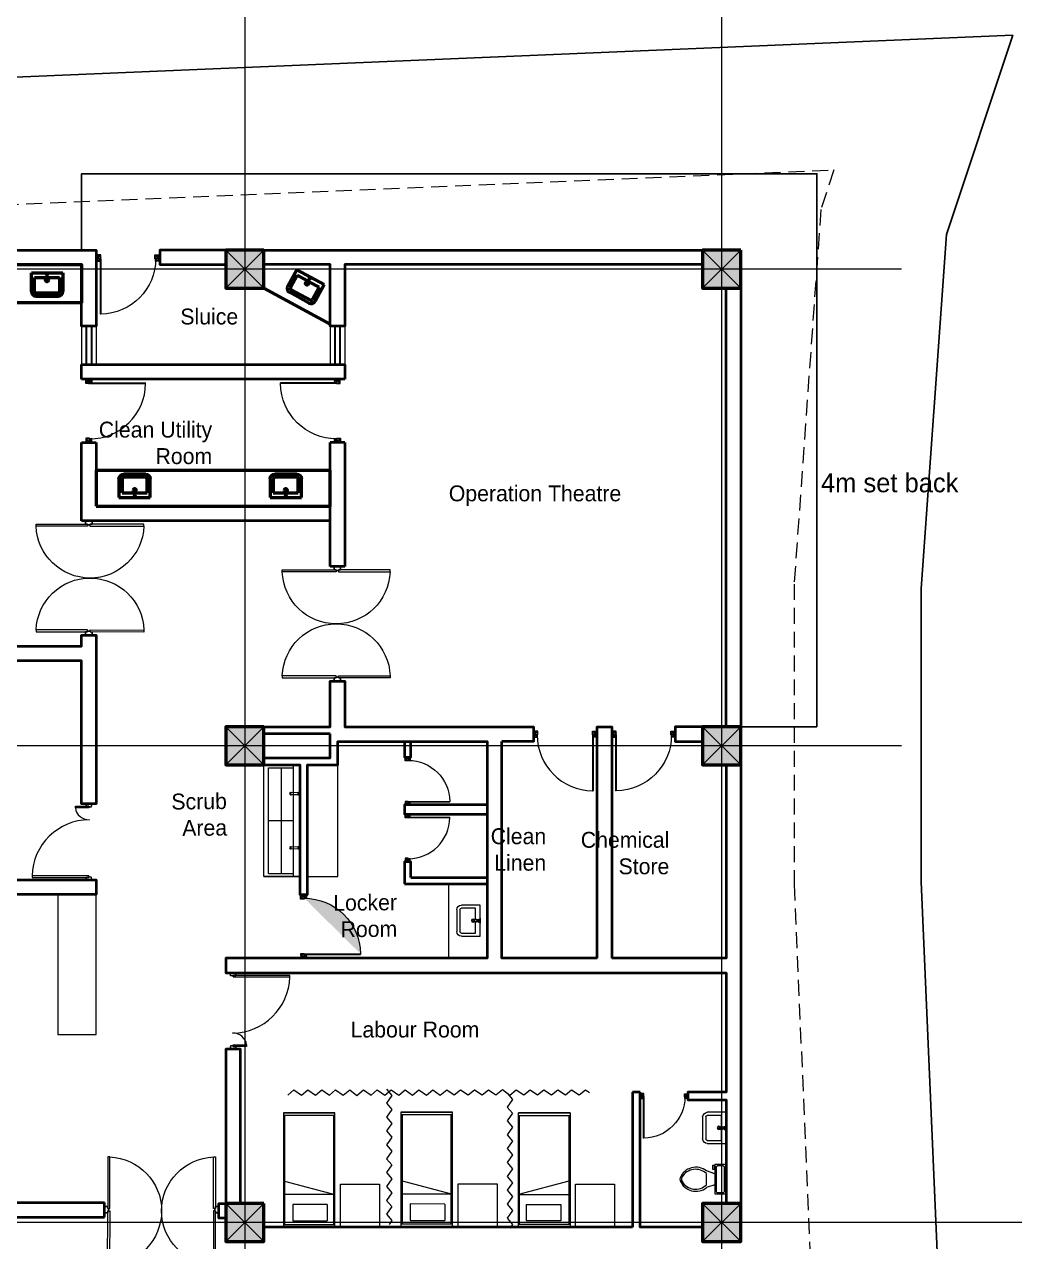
# Model space of a CAD drawing. Header units: millimetres. Extents: x 2342254 to 2635493, y 3886634 to 4043501.
# Drawn here: x 2449966 to 2465544, y 3996331 to 4015482 of the extents above; entities that cross this region are included whole.
import ezdxf

# ---------------------------------------------------------------- set-up
doc = ezdxf.new("R2010")
doc.units = ezdxf.units.MM
doc.header["$MEASUREMENT"] = 0
doc.linetypes.add('CENTER', pattern=[2, 1.25, -0.25, 0.25, -0.25])
doc.linetypes.add('DASHED', pattern=[0.75, 0.5, -0.25])
for name, color, linetype, lineweight in [('0newfurnture', 30, 'Continuous', 50), ('centreline', 52, 'CENTER', 5), ('Column-0.5', 14, 'Continuous', 50), ('door', 41, 'Continuous', 5), ('Door Opening-0.09', 253, 'Continuous', 9), ('Furniture Hospital-0.09', 44, 'Continuous', 9), ('greenery', 82, 'Continuous', 5), ('Hatch', 9, 'Continuous', 9), ('hidden lines', 205, 'DASHED', 5), ('stairs', 6, 'Continuous', 25), ('WALL 0.2', 7, 'Continuous', 20), ('wall 0.4', 7, 'Continuous', 40), ('WINDOW', 152, 'Continuous', 30)]:
    doc.layers.add(name, color=color, linetype=linetype, lineweight=lineweight)
doc.layers.add('FANCE', color=25, linetype='Continuous')
doc.layers.add('Text-0.2', color=7, linetype='Continuous')
doc.styles.add('arial.', font='arial.ttf')
doc.linetypes.add('ZIGZAG', pattern='A,0.0001,-0.2,[131,ltypeshp.shx,S=0.2,R=0,X=-0.2,Y=0],-0.4,[131,ltypeshp.shx,S=0.2,R=180,X=0.2,Y=0],-0.2', length=0.8001)

# ---------------------------------------------------------------- blocks, each defined once
blk = doc.blocks.new("door 3'3")
at = {"layer": 'door'}
for p, q in [((82769.36, -31237.4), (82769.36, -31203.37)), ((82769.84, -31203.37), (82769.36, -31203.37)), ((82769.84, -31237.4), (82769.84, -31203.37))]:
    blk.add_line(p, q, dxfattribs=at)
at = {"layer": 'door', "ltscale": 80}
for points in [[(82769.84, -31239.84), (82767.36, -31239.84), (82767.36, -31239.37), (82766.88, -31239.37), (82766.88, -31236.38), (82767.36, -31236.38), (82767.36, -31235.91), (82769.36, -31235.91), (82769.36, -31237.4), (82769.84, -31237.4)], [(82802.93, -31239.84), (82805.41, -31239.84), (82805.41, -31239.37), (82805.88, -31239.37), (82805.88, -31236.38), (82805.41, -31236.38), (82805.41, -31235.91), (82803.4, -31235.91), (82803.4, -31237.4), (82802.93, -31237.4)]]:
    blk.add_lwpolyline(points, close=True, dxfattribs=at)
blk.add_arc((82769.36, -31237.4), 34.04, 0, 89.20471, dxfattribs=at)
at = {"layer": 'Hatch'}
for centre, radius, start, end in [((82767.7, -31239.85), 2.68, 36.75824, 107.53286), ((82767.27, -31240.34), 1.96, 14.76809, 101.35249), ((82768.07, -31239.12), 3.04, 64.81981, 103.53483), ((82757.2, -31236.2), 10.64, 342.68423, 1.60142), ((82764.36, -31235.92), 4.57, 311.03249, 0.21009), ((82767.3, -31236.13), 3.25, 271.0473, 321.53187), ((82805.07, -31239.85), 2.68, 72.46714, 143.24176), ((82805.47, -31236.13), 3.25, 218.46813, 268.9527), ((82804.7, -31239.12), 3.04, 76.46517, 115.18019), ((82805.49, -31240.34), 1.96, 78.64751, 165.23191), ((82808.41, -31235.92), 4.57, 179.78991, 228.96751), ((82815.57, -31236.2), 10.64, 178.39858, 197.31577)]:
    blk.add_arc(centre, radius, start, end, dxfattribs=at)
blk = doc.blocks.new('BED')
at = {"layer": 'Furniture Hospital-0.09'}
for p, q in [((-2.12, 0.475), (-2.12, -0.475)), ((-2.12, -0.475), (-2.12, 0.475)), ((-0.008, 0.475), (-2.12, 0.475)), ((-2.07, 0.475), (-2.07, -0.475)), ((-0.058, 0.455), (-2.07, 0.455)), ((-0.855, -0.455), (-0.61, 0.475)), ((-0.61, 0.475), (-0.61, -0.455)), ((-0.058, -0.475), (-0.058, 0.475)), ((-0.008, -0.475), (-0.008, 0.475)), ((-0.425, 0.336), (-0.426, -0.303)), ((-0.425, 0.336), (-0.121, 0.336)), ((-0.121, -0.303), (-0.121, 0.336)), ((-0.426, -0.303), (-0.121, -0.303)), ((-2.12, -0.475), (-0.008, -0.475)), ((-2.07, -0.455), (-0.058, -0.455))]:
    blk.add_line(p, q, dxfattribs=at)
blk = doc.blocks.new('MAIN DOOR')
at = {"layer": 'door', "ltscale": 1000}
for points in [[(2313.47, 188.53), (2347.4, 188.53), (2347.4, 187.28), (2313.47, 187.28)], [(2381.32, 188.53), (2348.88, 188.53), (2348.88, 187.28), (2381.32, 187.28)]]:
    blk.add_lwpolyline(points, close=True, dxfattribs=at)
for points in [[(2346.08, 190.6), (2346.08, 188.53)], [(2348.88, 188.12), (2347.4, 188.12), (2347.4, 188.53), (2346.08, 188.53), (2346.08, 190.6), (2350.2, 190.6)], [(2347.4, 188.12), (2348.88, 188.12), (2348.88, 188.53), (2350.2, 188.53), (2350.2, 190.6), (2346.08, 190.6)], [(2350.2, 190.6), (2350.2, 188.53)], [(2313.41, 120.66), (2347.33, 120.66), (2347.33, 121.91), (2313.41, 121.91), (2313.41, 120.66)], [(2348.82, 121.07), (2347.33, 121.07), (2347.33, 120.66), (2346.01, 120.66), (2346.01, 118.6), (2350.14, 118.6)], [(2347.33, 121.07), (2348.82, 121.07), (2348.82, 120.66), (2350.14, 120.66), (2350.14, 118.6), (2346.01, 118.6)], [(2346.01, 118.6), (2346.01, 120.66)], [(2381.26, 120.66), (2348.82, 120.66), (2348.82, 121.91), (2381.26, 121.91), (2381.26, 120.66)], [(2350.14, 118.6), (2350.14, 120.66)]]:
    blk.add_lwpolyline(points, dxfattribs=at)
at = {"layer": 'Door Opening-0.09', "ltscale": 1000}
for centre, radius, start, end in [((2347.4, 188.53), 33.94, 182.11678, 357.88255), ((2347.33, 120.66), 33.95, 2.11669, 177.88264)]:
    blk.add_arc(centre, radius, start, end, dxfattribs=at)
at = {"layer": 'WINDOW', "ltscale": 5}
blk.add_line((2350.14, 190.6), (2350.14, 190.6), dxfattribs=at)
blk = doc.blocks.new("door 5'")
at = {"layer": 'door', "ltscale": 1000}
for points in [[(2177525, 4317078), (2177525, 4317062), (2177516, 4317062), (2177516, 4317020), (2177473, 4317020), (2177474, 4317105)], [(2177525, 4317062), (2177525, 4317105), (2177474, 4317105), (2177473, 4317020)], [(2177473, 4317020), (2177516, 4317020)], [(2177474, 4317105), (2177516, 4317105)], [(2178697, 4316120), (2178697, 4317060), (2178671, 4317060), (2178671, 4316120), (2178697, 4316120)], [(2178689, 4317076), (2178689, 4317060), (2178697, 4317060), (2178697, 4317018), (2178740, 4317018), (2178740, 4317104)], [(2178689, 4317060), (2178689, 4317104), (2178740, 4317104), (2178740, 4317018)], [(2178740, 4317018), (2178697, 4317018)]]:
    blk.add_lwpolyline(points, dxfattribs=at)
blk.add_lwpolyline([(2177516, 4316839), (2177516, 4317062), (2177543, 4317062), (2177543, 4316839)], close=True, dxfattribs=at)
at = {"layer": 'Door Opening-0.09', "ltscale": 1000}
for centre, radius, start, end in [((2177516, 4317062), 224, 276.6944, 2.344), ((2178697, 4317076), 957, 180.3416, 268.4244)]:
    blk.add_arc(centre, radius, start, end, dxfattribs=at)
at = {"layer": 'WINDOW', "ltscale": 5}
blk.add_line((2177474, 4317104), (2177474, 4317104), dxfattribs=at)
blk = doc.blocks.new('scrub sink')
at = {"layer": 'Furniture Hospital-0.09'}
for p, q in [((0, -611), (0, 0)), ((0, 0), (1900, 0)), ((0, -611), (0, 0)), ((1900, -611), (1900, 0)), ((1900, 0), (1900, -611)), ((0, -110), (1900, -110)), ((50, -536), (50, -110)), ((950, -536), (950, -110)), ((1850, -536), (1850, -110)), ((1850, -536), (1850, -110)), ((50, -320), (1850, -320)), ((1900, -611), (0, -611)), ((1850, -536), (50, -536))]:
    blk.add_line(p, q, dxfattribs=at)
for points in [[(452, 0), (527, 0), (527, -5), (452, -5)], [(464, -5), (514, -5), (514, -30), (464, -30)], [(1376, 0), (1451, 0), (1451, -5), (1376, -5)], [(1389, -5), (1439, -5), (1439, -30), (1389, -30)]]:
    blk.add_lwpolyline(points, close=True, dxfattribs=at)
for points in [[(473, -30), (477, -158, 0.199366), (502, -158), (506, -30)], [(1397, -30), (1401, -158, 0.199366), (1426, -158), (1430, -30)]]:
    blk.add_lwpolyline(points, format="xyb", dxfattribs=at)
for centre, radius, start, end in [((489, -153), 20, 130.9481, 49.0519), ((489, -153), 15, 149.1321, 30.8679), ((1414, -153), 20, 130.9481, 49.0519), ((1414, -153), 15, 149.1321, 30.8679)]:
    blk.add_arc(centre, radius, start, end, dxfattribs=at)
blk = doc.blocks.new('d1')
at = {"layer": 'door'}
for p, q in [((2442.75, 10745.72), (2408.32, 10745.72)), ((2442.75, 10746.15), (2408.33, 10746.15)), ((2408.33, 10746.15), (2408.33, 10745.72))]:
    blk.add_line(p, q, dxfattribs=at)
at = {"layer": 'door', "ltscale": 80}
for points in [[(2445, 10779.7), (2445, 10781.99), (2444.56, 10781.99), (2444.56, 10782.43), (2441.8, 10782.43), (2441.8, 10781.99), (2441.36, 10781.99), (2441.36, 10780.14), (2442.75, 10780.14), (2442.75, 10779.7)], [(2445, 10746.15), (2445, 10743.87), (2444.56, 10743.87), (2444.56, 10743.43), (2441.8, 10743.43), (2441.8, 10743.87), (2441.36, 10743.87), (2441.36, 10745.72), (2442.75, 10745.72), (2442.75, 10746.15)]]:
    blk.add_lwpolyline(points, close=True, dxfattribs=at)
at = {"layer": 'Door Opening-0.09', "ltscale": 80}
blk.add_arc((2442.75, 10745.72), 34.42, 90, 179.27403, dxfattribs=at)
at = {"layer": 'hidden lines'}
for centre, radius, start, end in [((2441.64, 10791.37), 9.82, 268.39858, 287.31577), ((2441.38, 10784.76), 4.22, 269.78991, 318.96751), ((2444.33, 10781.34), 2.81, 166.46517, 205.18019), ((2445.01, 10781.68), 2.48, 162.46714, 233.24176), ((2441.57, 10782.05), 3, 308.46813, 358.9527), ((2445.46, 10782.07), 1.81, 168.64751, 255.23191), ((2441.64, 10734.49), 9.82, 72.68423, 91.60142), ((2441.38, 10741.1), 4.22, 41.03249, 90.21009), ((2444.33, 10744.52), 2.81, 154.81981, 193.53483), ((2445.01, 10744.18), 2.48, 126.75824, 197.53286), ((2441.57, 10743.81), 3, 1.0473, 51.53187), ((2445.46, 10743.79), 1.81, 104.76809, 191.35249)]:
    blk.add_arc(centre, radius, start, end, dxfattribs=at)
blk = doc.blocks.new('Toilet - top')
at = {"layer": 'Furniture Hospital-0.09'}
for p, q in [((-10, -8.5), (-8, -8.5)), ((-10, -9.5), (-10, -8.5)), ((-8, -8.5), (-8, -8)), ((-7, -8), (-7, -9.5)), ((-4, -8), (-6, -14)), ((4, -8), (6, -14)), ((9.5, -6), (9.5, -2)), ((-7, -9.5), (-10, -9.5)), ((4, -14), (-4, -14))]:
    blk.add_line(p, q, dxfattribs=at)
blk.add_lwpolyline([(10.5, -8), (10.5, 0), (-10.5, 0), (-10.5, -8)], close=True, dxfattribs=at)
for points in [[(-9.5, -2), (-9.5, -6)], [(8.5, -1), (-8.5, -1)], [(-8.5, -7), (8.5, -7)]]:
    blk.add_lwpolyline(points, dxfattribs=at)
for centre, radius, start, end in [((-8.62, -1.88), 0.884, 81.8699, 188.1301), ((-8.62, -6.12), 0.884, 171.8699, 278.1301), ((8.62, -1.88), 0.884, 351.8699, 98.1301), ((8.62, -6.12), 0.884, 261.8699, 8.1301), ((3.52, -21.58), 12.17, 141.46911, 247.97143), ((4.2, -21.82), 11.33, 136.36773, 238.94682), ((-3.52, -21.58), 12.17, 292.02843, 38.53071), ((-4.2, -21.82), 11.33, 301.05301, 43.63209), ((0, -27.88), 4, 245.73182, 294.26817), ((0, -29), 4, 254.86053, 285.13947)]:
    blk.add_arc(centre, radius, start, end, dxfattribs=at)
blk = doc.blocks.new('TAP')
at = {"layer": 'Furniture Hospital-0.09', "linetype": 'Continuous'}
for p, q in [((0, 38), (0, -38)), ((5, 38), (0, 38)), ((5, 38), (5, -38)), ((30, 25), (5, 25)), ((30, 0), (5, 0)), ((30, 25), (30, -25)), ((56, 16), (30, 16)), ((51, 7), (48, 8)), ((59, 19), (57, 22)), ((73, 24), (73, 27)), ((88, 20), (89, 22)), ((97, 15), (125, 12)), ((97, 8), (100, 9)), ((5, -38), (0, -38)), ((30, -25), (5, -25)), ((56, -16), (30, -16)), ((51, -8), (48, -9)), ((60, -20), (58, -22)), ((74, -24), (74, -27)), ((88, -19), (90, -22)), ((97, -7), (100, -8)), ((97, -15), (125, -12))]:
    blk.add_line(p, q, dxfattribs=at)
for radius in [21.2, 19.7]:
    blk.add_circle((74, 0), radius, dxfattribs=at)
for centre, radius, start, end in [((74, 0), 27.2, 163.0512, 199.0512), ((74, 0), 24.2, 127.0512, 163.0512), ((74, 0), 27.2, 91.0512, 127.0512), ((74, 0), 24.2, 55.0512, 91.0512), ((74, 0), 27.2, 19.0512, 55.0512), ((74, 0), 24.2, 343.0512, 19.0512), ((95, 0), 32.6, 337.45, 22.55), ((74, 0), 24.2, 199.0512, 235.0512), ((74, 0), 27.2, 235.0512, 271.0512), ((74, 0), 24.2, 271.0512, 307.0512), ((74, 0), 27.2, 307.0512, 343.0512)]:
    blk.add_arc(centre, radius, start, end, dxfattribs=at)
blk = doc.blocks.new('A$C2C054FB4')
at = {"layer": 'Furniture Hospital-0.09'}
for p, q in [((-300, 256), (0, 256)), ((-300, 206), (-75, 206)), ((-75, 206), (-75, 30)), ((0, 256), (0, -244)), ((-375, -169), (-375, 181)), ((-325, -169), (-325, 181)), ((-75, -194), (-300, -194)), ((-75, -18), (-75, -194)), ((0, -244), (-300, -244))]:
    blk.add_line(p, q, dxfattribs=at)
at = {"layer": 'Furniture Hospital-0.09', "ltscale": 30}
blk.add_circle((-115, 6), 26, dxfattribs=at)
at = {"layer": 'Furniture Hospital-0.09'}
for centre, radius, start, end in [((-300, 181), 75, 90, 180), ((-300, 181), 25, 90, 180), ((-300, -169), 75, 180, 270), ((-300, -169), 25, 180, 270)]:
    blk.add_arc(centre, radius, start, end, dxfattribs=at)
at = {"layer": 'Furniture Hospital-0.09', "rotation": 180}
blk.add_blockref('TAP', (0, 6), dxfattribs=at)
blk = doc.blocks.new('2ft column')
at = {"layer": 'Hatch', "ltscale": 5}
h = blk.add_hatch(color=256, dxfattribs=at)
h.dxf.hatch_style = 1
h.paths.add_polyline_path([(2207385, 4176559), (2207985, 4176559), (2207985, 4175959), (2207385, 4175959)])
at = {"layer": 'Column-0.5', "ltscale": 5}
blk.add_lwpolyline([(2207385, 4176559), (2207985, 4176559), (2207985, 4175959), (2207385, 4175959)], close=True, dxfattribs=at)
at = {"layer": 'Defpoints', "ltscale": 5}
for points in [[(2207985, 4176559), (2207385, 4175959)], [(2207985, 4175959), (2207385, 4176559)]]:
    blk.add_lwpolyline(points, dxfattribs=at)
blk = doc.blocks.new('main grid')
at = {"layer": 'centreline', "ltscale": 5}
for p, q in [((2549661, 4018930), (2549661, 3976624)), ((2557161, 4018930), (2557161, 3976624)), ((2559988, 4011172), (2515645, 4011172)), ((2559988, 4003672), (2515645, 4003672)), ((2559388, 3996172), (2515045, 3996172)), ((2559988, 3996172), (2515645, 3996172))]:
    blk.add_line(p, q, dxfattribs=at)
at = {"layer": 'Hatch', "xscale": -1}
for p in [(4757346, -165087), (4764846, -165087), (4757346, -172587), (4764846, -172587), (4757346, -180087), (4764846, -180087)]:
    blk.add_blockref('2ft column', p, dxfattribs=at)
blk = doc.blocks.new('bazin')
at = {"layer": '0newfurnture', "ltscale": 5}
for p, q in [((2434577, 4011590), (2435069, 4011590)), ((2434577, 4011295), (2434577, 4011590)), ((2434626, 4011295), (2434626, 4011516)), ((2434626, 4011516), (2434799, 4011516)), ((2434847, 4011516), (2435020, 4011516)), ((2435020, 4011516), (2435020, 4011295)), ((2435069, 4011590), (2435069, 4011295)), ((2434996, 4011270), (2434651, 4011270)), ((2434996, 4011221), (2434651, 4011221))]:
    blk.add_line(p, q, dxfattribs=at)
blk.add_circle((2434823, 4011477), 25.6, dxfattribs=at)
for centre, radius, start, end in [((2434651, 4011295), 73.8, 180, 270), ((2434651, 4011295), 24.6, 180, 270), ((2434996, 4011295), 73.8, 270, 0), ((2434996, 4011295), 24.6, 270, 0)]:
    blk.add_arc(centre, radius, start, end, dxfattribs=at)
at = {"layer": '0newfurnture', "ltscale": 5, "xscale": 0.9842520018725999, "yscale": 0.9842520018725999, "zscale": 0.9842520018725999, "rotation": 270}
blk.add_blockref('TAP', (2434823, 4011590), dxfattribs=at)

msp = doc.modelspace()

# ---------------------------------------------------------------- hatches: boundary and pattern name
at = {"layer": 'greenery', "ltscale": 5}
h = msp.add_hatch(color=256, dxfattribs=at)
h.dxf.hatch_style = 1
h.paths.add_polyline_path([(2454311.9, 4001721.6), (2454311.9, 4001780.3), (2454323.1, 4001780.3), (2454323.1, 4001791.5), (2454393.9, 4001791.6), (2454393.9, 4001780.4), (2454405.1, 4001780.4), (2454405.1, 4001732.9), (2454369.7, 4001732.8), (2454369.7, 4001721.6)])
edge = h.paths.add_edge_path(flags=16)
edge.add_arc((2454397.9, 4002020.8), 251.9, 252.71757, 271.63475)
edge = h.paths.add_edge_path(flags=16)
edge.add_arc((2454404.6, 4001851.4), 108.1, 221.06583, 270.24342)
edge = h.paths.add_edge_path()
edge.add_arc((2454399.9, 4001781.8), 76.8, 181.08064, 231.56521)
edge = h.paths.add_edge_path(flags=16)
edge.add_arc((2454300.2, 4001782.3), 46.3, 284.80143, 371.38583)
edge = h.paths.add_edge_path()
edge.add_arc((2454311.7, 4001772.3), 63.5, 306.79158, 377.5662)
edge = h.paths.add_edge_path(flags=16)
edge.add_arc((2454329, 4001763.5), 72, 334.85314, 373.56817)
h.paths.add_polyline_path([(2454312.4, 4000861.4), (2454312.5, 4000802.7), (2454323.7, 4000802.7), (2454323.7, 4000791.5), (2454394.5, 4000791.6), (2454394.5, 4000802.7), (2454405.7, 4000802.7), (2454405.6, 4000850.3), (2454370.2, 4000850.2), (2454370.2, 4000861.4)])
edge = h.paths.add_edge_path(flags=17)
edge.add_arc((2454398.8, 4000562.3), 251.9, 88.43192, 107.3491)
edge = h.paths.add_edge_path(flags=16)
edge.add_arc((2454405.3, 4000731.8), 108.1, 89.82325, 139.00084)
edge = h.paths.add_edge_path()
edge.add_arc((2454400.5, 4000801.3), 76.8, 128.50146, 178.98603)
edge = h.paths.add_edge_path(flags=16)
edge.add_arc((2454300.7, 4000800.7), 46.3, 348.68084, 435.26524)
edge = h.paths.add_edge_path()
edge.add_arc((2454312.3, 4000810.7), 63.5, 342.50047, 413.27509)
edge = h.paths.add_edge_path(flags=17)
edge.add_arc((2454329.6, 4000819.5), 72, 346.4985, 385.21353)
edge = h.paths.add_edge_path()
edge.add_line((2454370.2, 4000861.4), (2455252.7, 4000861.9))
edge = h.paths.add_edge_path()
edge.add_line((2454370.2, 4000850.2), (2455252.8, 4000850.8))
edge = h.paths.add_edge_path()
edge.add_line((2455252.7, 4000861.9), (2455252.7, 4000850.8))
edge = h.paths.add_edge_path()
edge.add_arc((2454370.2, 4000850.2), 882.6, 0.75931, 90.03334)

# ---------------------------------------------------------------- linework, layer by layer
at = {"layer": '0newfurnture', "ltscale": 5}
msp.add_line((2453734.9, 4011331.5), (2454774.9, 4010764.5), dxfattribs=at)
for points in [[(2446234.9, 4011701.5), (2450864.9, 4011701.5), (2450864.9, 4011101.5), (2446234.9, 4011101.5)], [(2451094.9, 4007901.5), (2454774.9, 4007901.5), (2454774.9, 4008465.7), (2451094.9, 4008465.7)]]:
    msp.add_lwpolyline(points, close=True, dxfattribs=at)
at = {"layer": 'centreline', "ltscale": 5}
for p, q in [((2453434.9, 4019389.6), (2453434.9, 3971449.6)), ((2460934.9, 4019389.6), (2460934.9, 3971449.6)), ((2469652.9, 3996631.5), (2419418.7, 3996631.5))]:
    msp.add_line(p, q, dxfattribs=at)
at = {"layer": 'FANCE'}
msp.add_lwpolyline([(2462093.6, 3973275.8), (2464082.1, 3984232), (2464448.1, 3993384), (2464074.9, 4001991.1), (2464074.9, 4006605.8), (2464472.8, 4012176.8), (2465513.6, 4015311.4), (2432619.1, 4013927.2), (2397160.9, 4017506.7), (2379497.3, 3922435.1), (2375276.9, 3899553.8), (2386696.4, 3896127.9), (2391484.9, 3937057.5), (2444308.7, 3941328.2), (2450306.3, 3940808), (2441497.1, 3974903.2), (2449790.1, 3977152.9), (2450551.8, 3970678.9)], close=True, dxfattribs=at)
at = {"layer": 'FANCE', "color": 5, "linetype": 'DASHED', "lineweight": 15, "ltscale": 500}
msp.add_lwpolyline([(2403302.1, 4002131.6), (2403822.9, 4012189.9), (2412367.3, 4011931.5), (2432761.9, 4011931.5), (2462702.3, 4013191.3), (2462495.7, 4012569.3), (2462074.9, 4006677.1), (2462074.9, 4001947.7), (2462446.4, 3993380.6), (2462089.2, 3984451.6), (2460362.3, 3974936.2), (2452278.7, 3973117.4), (2451505.4, 3979690.5), (2439066.4, 3976316.1), (2441489.8, 3966936.3)], dxfattribs=at)
at = {"layer": 'Furniture Hospital-0.09', "ltscale": 30}
msp.add_lwpolyline([(2453734.9, 4003831.5), (2454211.3, 4003831.5)], dxfattribs=at)
for points in [[(2454418.5, 4002078.1), (2454894.9, 4002078.1), (2454894.9, 4003831.5), (2454418.5, 4003831.5)], [(2456644.9, 4001958.1), (2457244.9, 4001958.1), (2457244.9, 4000791.5), (2456644.9, 4000791.5)], [(2451094.9, 4001791.5), (2450494.9, 4001791.5), (2450494.9, 3999591.5), (2451094.9, 3999591.5)]]:
    msp.add_lwpolyline(points, close=True, dxfattribs=at)
at = {"layer": 'Furniture Hospital-0.09'}
for points in [[(2455551.4, 3996561.5), (2454938.1, 3996561.5), (2454938.1, 3997234.8), (2455551.4, 3997234.8)], [(2457401.4, 3996568.6), (2456788.1, 3996568.6), (2456788.1, 3997242), (2457401.4, 3997242)], [(2459251.4, 3996561.5), (2458638.1, 3996561.5), (2458638.1, 3997234.8), (2459251.4, 3997234.8)]]:
    msp.add_lwpolyline(points, close=True, dxfattribs=at)
at = {"layer": 'stairs', "ltscale": 5}
msp.add_line((2461234.9, 4004431.5), (2462434.9, 4004431.5), dxfattribs=at)
msp.add_lwpolyline([(2450865.5, 4011931.5), (2450865.5, 4013131.5), (2462434.9, 4013131.5), (2462434.9, 4004431.5)], dxfattribs=at)
at = {"layer": 'WALL 0.2', "ltscale": 5}
for points in [[(2450864.9, 4010731.5), (2450864.9, 4010131.5)], [(2451094.9, 4010731.5), (2451094.9, 4010131.5)], [(2454774.9, 4010731.5), (2454774.9, 4010131.5)], [(2455004.9, 4010731.5), (2455004.9, 4010131.5)]]:
    msp.add_lwpolyline(points, dxfattribs=at)
at = {"layer": 'wall 0.4', "ltscale": 5}
for p, q in [((2450864.9, 4009901.5), (2450864.9, 4010131.5)), ((2450864.9, 4010131.5), (2455004.9, 4010131.5)), ((2455004.9, 4010131.5), (2455004.9, 4009901.5)), ((2455004.9, 4009901.5), (2450864.9, 4009901.5)), ((2450864.9, 4007671.5), (2450864.9, 4008901.5)), ((2450864.9, 4008901.5), (2451094.9, 4008901.5)), ((2451094.9, 4008901.5), (2451094.9, 4007901.5)), ((2454774.9, 4007901.5), (2454774.9, 4008901.5)), ((2455004.9, 4008901.5), (2454774.9, 4008901.5)), ((2455004.9, 4008901.5), (2455004.9, 4006951.5)), ((2451094.9, 4007901.5), (2454774.9, 4007901.5)), ((2454774.9, 4006951.5), (2454774.9, 4007901.5)), ((2454774.9, 4007671.5), (2450864.9, 4007671.5)), ((2455004.9, 4006951.5), (2454774.9, 4006951.5)), ((2455944.9, 4001958.1), (2457244.9, 4001958.1)), ((2456044.9, 4002058.1), (2457244.9, 4002058.1)), ((2459534.9, 3998681.5), (2459534.9, 3996561.5)), ((2451225, 3996719.2), (2451225, 3996949.2))]:
    msp.add_line(p, q, dxfattribs=at)
for points in [[(2446234.9, 4011931.5), (2451094.9, 4011931.5), (2451094.9, 4010731.5), (2450864.9, 4010731.5), (2450864.9, 4011701.5), (2446234.9, 4011701.5)], [(2453134.9, 4011931.5), (2452094.9, 4011931.5), (2452094.9, 4011701.5), (2453134.9, 4011701.5)], [(2453734.9, 4011931.5), (2460634.9, 4011931.5)], [(2460634.9, 4011701.5), (2455004.9, 4011701.5), (2455004.9, 4010731.5), (2454774.9, 4010731.5), (2454774.9, 4011701.5), (2453734.9, 4011701.5)], [(2445864.9, 4011331.5), (2445864.9, 4005701.5), (2450864.9, 4005701.5), (2450864.9, 4005871.5), (2451094.9, 4005871.5), (2451094.9, 4003221.5), (2450864.9, 4003221.5), (2450864.9, 4005471.5), (2445864.9, 4005471.5), (2445864.9, 4004431.5)], [(2461004.9, 4004431.5), (2461004.9, 4011331.5)], [(2461234.9, 4011331.5), (2461234.9, 4004431.5)], [(2453734.9, 4004431.5), (2454774.9, 4004431.5), (2454774.9, 4005151.5), (2455004.9, 4005151.5), (2455004.9, 4004431.5), (2457974.9, 4004430.9), (2457974.9, 4004200.9), (2457474.9, 4004201)], [(2458974.9, 4000791.5), (2458974.9, 4004431.5), (2459204.9, 4004431.5), (2459204.9, 4000791.5)], [(2460634.9, 4004431.5), (2460204.9, 4004431.5), (2460204.9, 4004201.5), (2460634.9, 4004201.5)], [(2453734.9, 4003831.5), (2454298.5, 4003831.5), (2454298.5, 4001791.5), (2454418.5, 4001791.5), (2454418.5, 4003831.5), (2454894.9, 4003831.5), (2454894.9, 4004201.5), (2457244.9, 4004201), (2457244.9, 4000791.5), (2453134.9, 4000791.5), (2453134.9, 4000561.5), (2461004.9, 4000561.5), (2461004.9, 3998681.5), (2460404.9, 3998681.5), (2460404.9, 3998561.5), (2461004.9, 3998561.5), (2461004.9, 3996931.5)], [(2455944.9, 4004201), (2455944.9, 4003951.2), (2456044.9, 4003951.2), (2456044.9, 4004201.3)], [(2458974.9, 4000791.5), (2457474.9, 4000791.5), (2457474.9, 4004201)], [(2461004.9, 4003831.5), (2461004.9, 4000791.5), (2459204.9, 4000791.5)], [(2461234.9, 4003831.5), (2461234.9, 3996931.5)], [(2457244.9, 4003201.2), (2455944.9, 4003201.2), (2455944.9, 4003058.1), (2457244.9, 4003058.1)], [(2456044.9, 4002058.1), (2456044.9, 4002308.1), (2455944.9, 4002308.1), (2455944.9, 4001958.1)], [(2445864.9, 4002021.5), (2451094.9, 4002021.5), (2451094.9, 4001791.5), (2448417.2, 4001791.5), (2448417.2, 4000291.5), (2448297.2, 4000291.5), (2448297.2, 4001791.5), (2445864.9, 4001791.5)], [(2453364.9, 3996931.5), (2453364.9, 3999361.5), (2453134.9, 3999361.5), (2453134.9, 3996931.5)], [(2459654.9, 3998681.5), (2459534.9, 3998681.5)], [(2460634.9, 3996561.5), (2459654.9, 3996561.5), (2459654.9, 3998681.5)], [(2445864.9, 3997811.5), (2447114.9, 3997811.5), (2447114.9, 3996949.2), (2451225, 3996949.2)], [(2445864.9, 3997581.5), (2446884.9, 3997581.5), (2446884.9, 3996719.2), (2451225, 3996719.2)], [(2453134.9, 3996701.5), (2453024.9, 3996701.5), (2453024.9, 3996931.5), (2453134.9, 3996931.5)], [(2459534.9, 3996561.5), (2453734.9, 3996561.5)]]:
    msp.add_lwpolyline(points, dxfattribs=at)
msp.add_lwpolyline([(2454774.9, 4004321.5), (2453734.9, 4004321.5), (2453734.9, 4003941.5), (2454774.9, 4003941.5)], close=True, dxfattribs=at)
at = {"layer": 'WINDOW', "ltscale": 5}
for points in [[(2450939.9, 4010731.5), (2450939.9, 4010131.5)], [(2451019.9, 4010731.5), (2451019.9, 4010131.5)], [(2454849.9, 4010731.5), (2454849.9, 4010131.5)], [(2454929.9, 4010731.5), (2454929.9, 4010131.5)]]:
    msp.add_lwpolyline(points, dxfattribs=at)
at = {"layer": 'WINDOW', "linetype": 'ZIGZAG', "lineweight": 20, "ltscale": 0.5}
for points in [[(2454108.7, 3998635.1), (2454207.3, 3998718), (2454327.1, 3998635.1), (2454425.7, 3998718), (2454545.5, 3998635.1), (2454644.1, 3998718), (2454763.9, 3998635.1), (2454862.5, 3998718), (2454982.3, 3998635.1), (2455083.4, 3998720.2), (2455198.2, 3998633), (2455299.2, 3998718), (2455419, 3998635.1), (2455517.6, 3998718), (2455637.4, 3998635.1), (2455736, 3998718), (2455855.8, 3998635.1), (2455954.4, 3998718), (2456074.2, 3998635.1), (2456172.8, 3998718), (2456292.6, 3998635.1), (2456391.1, 3998718), (2456508.3, 3998636.9), (2456609.8, 3998722.4), (2456729.6, 3998639.4), (2456828.2, 3998722.4), (2456948, 3998639.4), (2457046.6, 3998722.4), (2457166.4, 3998639.4), (2457265, 3998722.4), (2457384.8, 3998639.4), (2457485.9, 3998724.5), (2457600.7, 3998637.4), (2457701.7, 3998722.4), (2457821.5, 3998639.4), (2457920.1, 3998722.4), (2458039.9, 3998639.4), (2458138.5, 3998722.4), (2458258.3, 3998639.4), (2458356.9, 3998722.4), (2458476.7, 3998639.4), (2458575.3, 3998722.4), (2458695.1, 3998639.4), (2458793.7, 3998722.4), (2458855.2, 3998679.8)], [(2455663.7, 3998728.1), (2455746.7, 3998629.5), (2455663.7, 3998509.7), (2455746.7, 3998411.1), (2455663.7, 3998291.3), (2455746.7, 3998192.8), (2455663.7, 3998073), (2455746.7, 3997974.4), (2455704.1, 3997912.9)], [(2457560.6, 3998667.7), (2457643.6, 3998569.2), (2457560.6, 3998449.4), (2457643.6, 3998350.8), (2457560.6, 3998231), (2457643.6, 3998132.4), (2457560.6, 3998012.6), (2457643.6, 3997914), (2457601, 3997852.5)], [(2455704.1, 3997912.9), (2455661.7, 3997857), (2455746.7, 3997756), (2455663.7, 3997636.2), (2455746.7, 3997537.6), (2455663.7, 3997417.8), (2455746.7, 3997319.2), (2455663.7, 3997199.4), (2455746.7, 3997100.8), (2455663.7, 3996981), (2455746.7, 3996882.5), (2455663.7, 3996762.7), (2455746.7, 3996664.1), (2455704.1, 3996602.6)], [(2457601, 3997852.5), (2457558.6, 3997796.6), (2457643.6, 3997695.6), (2457560.6, 3997575.8), (2457643.6, 3997477.2), (2457560.6, 3997357.4), (2457643.6, 3997258.9), (2457560.6, 3997139), (2457643.6, 3997040.5), (2457560.6, 3996920.7), (2457643.6, 3996822.1), (2457560.6, 3996702.3), (2457643.6, 3996603.7), (2457601, 3996542.2)]]:
    msp.add_lwpolyline(points, dxfattribs=at)

# ---------------------------------------------------------------- block references
at = {"layer": '0newfurnture', "ltscale": 5}
msp.add_blockref('main grid', (-96225.9, 459.6), dxfattribs=at)
at = {"layer": '0newfurnture'}
msp.add_blockref('bazin', (15500.1, -17.8), dxfattribs=at)
at = {"layer": '0newfurnture', "rotation": 331.4004904711639}
msp.add_blockref('bazin', (-1603560.9, 1654892.2), dxfattribs=at)
at = {"layer": '0newfurnture', "xscale": -1, "rotation": 180}
for p in [(16877.3, 8019629.2), (19254.6, 8019629.2)]:
    msp.add_blockref('bazin', p, dxfattribs=at)
at = {"layer": 'door', "xscale": 0.9473750180788149, "yscale": 0.9473750180788149, "zscale": 0.9473750180788149}
for p, rotation in [((-1638752.8, 6066391.9), 269.9959866754369), ((6542982.5, 1936191), 89.9959866754369)]:
    msp.add_blockref("door 5'", p, dxfattribs=dict(at, rotation=rotation))
at = {"layer": 'Door Opening-0.09'}
for name, p, xscale, yscale, zscale, rotation in [("door 3'3", (328456.1, 3211925), -25.64102901525867, 25.64102901525867, 25.64102901525867, 179.9706059984345), ('d1', (2513786.4, 4285337.6), 25.64102998076803, 25.64102998076803, 25.64102998076803, 179.9666648857409), ('d1', (2392083.3, 4285337.6), -25.64102998076803, 25.64102998076803, 25.64102998076803, 180.0333351142591), ('MAIN DOOR', (2509679.2, 4002855.6), -24.99999476308163, 24.99999476308163, 24.99999476308163, 359.9502640851987), ('MAIN DOOR', (2396190.5, 4009966.8), -24.99999476308163, 24.99999476308163, 24.99999476308163, 179.9508515784996), ('d1', (2734411, 3941509.9), 25.64102998076803, 25.64102998076803, 25.64102998076803, 89.96666488574087), ('d1', (2183768.8, 3941509.9), -25.64102998076803, 25.64102998076803, 25.64102998076803, 270.0333351142592), ("door 3'3", (3055636.2, 2411113.4), -19.23084603733906, 19.23084603733906, 19.23084603733906, 269.9608081480044), ("door 3'3", (3055636.2, 5595145.8), 19.23084603733906, 19.23084603733906, 19.23084603733906, 270.0391918519955), ('d1', (2517165, 3725355.4), -25.64102998076803, 25.64102998076803, 25.64102998076803, 0.03333511425911873), ("door 3'3", (867567.1, 3398980.1), -19.23084603733906, 19.23084603733906, 19.23084603733906, 179.9608081480045), ('MAIN DOOR', (2448209.1, 3938134.9), -24.99999476308163, 24.99999476308163, 24.99999476308163, 269.9502640851987)]:
    msp.add_blockref(name, p, dxfattribs=dict(at, xscale=xscale, yscale=yscale, zscale=zscale, rotation=rotation))
at = {"layer": 'Furniture Hospital-0.09', "ltscale": 30, "xscale": 0.9228387548606758, "yscale": 0.9228387548606758, "zscale": 0.9228387548606758, "rotation": 270}
msp.add_blockref('scrub sink', (2454298.5, 4003831.5), dxfattribs=at)
at = {"layer": 'Furniture Hospital-0.09'}
for name, p, xscale, yscale, zscale, rotation in [('A$C2C054FB4', (2457137.6, 4001387.3), -0.9842520018725999, 0.9842520018725999, 0.9842520018725999, 180), ('BED', (2454444.9, 3996554.3), 851.8518518849081, 851.8518518849081, 851.8518518849081, 269.9999993818631), ('BED', (2456294.9, 3996561.5), 851.8518518849081, 851.8518518849081, 851.8518518849081, 269.9999993818631), ('BED', (2458144.9, 3996554.3), -851.8518518849081, 851.8518518849081, 851.8518518849081, 90.0000006181369), ('A$C2C054FB4', (2461004.9, 3998126.3), -0.9842520018725999, 0.9842520018725999, 0.9842520018725999, 180), ('Toilet - top', (2461003.1, 3997313.3), 21.93575057202424, 21.93575057202424, 21.93575057202424, 270)]:
    msp.add_blockref(name, p, dxfattribs=dict(at, xscale=xscale, yscale=yscale, zscale=zscale, rotation=rotation))

# ---------------------------------------------------------------- texts
at = {"layer": 'Text-0.2', "ltscale": 5, "char_height": 250, "attachment_point": 9, "style": 'arial.'}
for s, insert, rotation in [('{\\fStylus BT|b0|i0|c0|p34;Sluice}', (2453330, 4010757.1), 359.99923), ('{\\fStylus BT|b0|i0|c0|p34;Clean Utility \\PRoom}', (2452920.3, 4008561.2), 359.99923), ('{\\fStylus BT|b0|i0|c0|p34;Operation Theatre}', (2459355.8, 4007903.2), 359.99923), ('\\pi-750,l1000,t1000;{\\fStylus BT|b0|i0|c0|p34;Scrub\\PArea}', (2453156.5, 4002717.1), 0.52291), ('{\\fStylus BT|b0|i0|c0|p34;Clean\\PLinen}', (2458175.1, 4002164.3), 359.99923), ('{\\fStylus BT|b0|i0|c0|p34;Chemical\\PStore}', (2460112.2, 4002107.6), 359.99923), ('\\pi-750,l1000,t1000;{\\fStylus BT|b0|i0|c0|p34;Locker\\PRoom}', (2455832.7, 4001125.5), 0.52291), ('{\\fStylus BT|b0|i0|c0|p34;Labour Room}', (2457123.2, 3999539.8), 359.99923)]:
    msp.add_mtext(s, dxfattribs=dict(at, insert=insert, rotation=rotation))
at = {"layer": 'Text-0.2', "ltscale": 5, "insert": (2462497, 4008116.4), "char_height": 300, "width": 4551.53, "attachment_point": 7, "rotation": 0.00077, "style": 'arial.'}
msp.add_mtext('{\\fStylus BT|b0|i0|c0|p34;4m set back}', dxfattribs=at)

doc.saveas('drawing.dxf')
